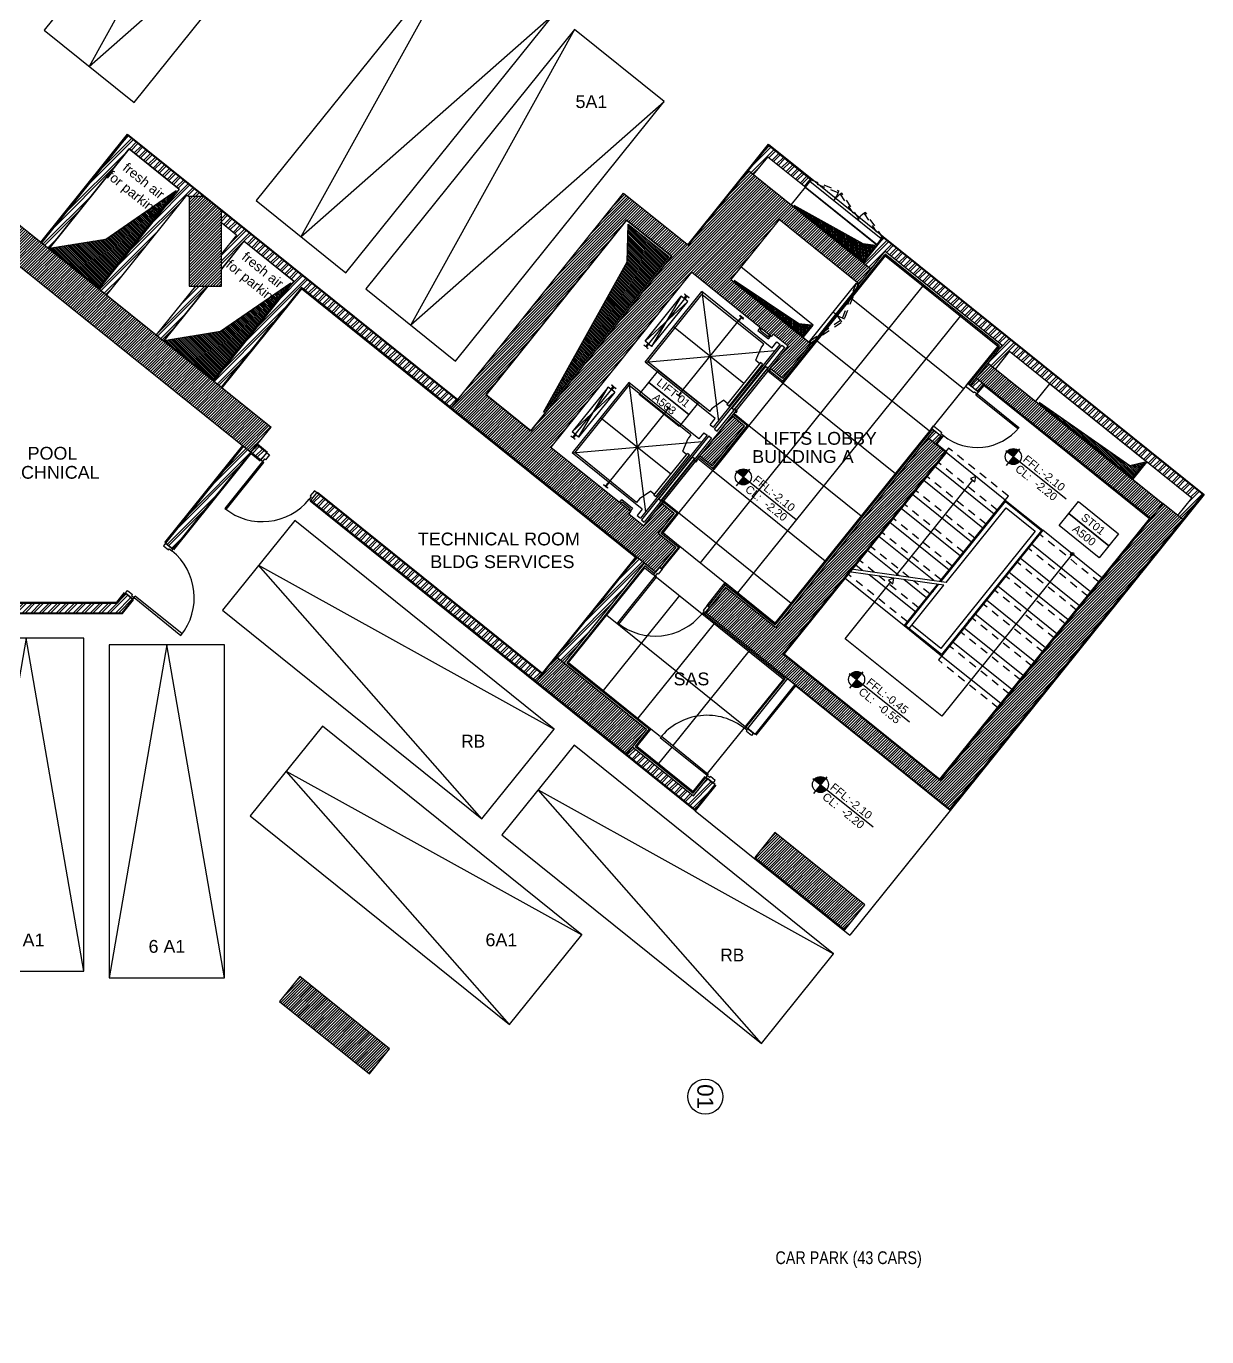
# Model space of a CAD drawing. Header units: inches. Extents: x -1.1 to 43.2, y -10.1 to 58.7.
# Drawn here: x 9.28 to 27.72, y 25.49 to 45.96 of the extents above; entities that cross this region are included whole.
import ezdxf
from ezdxf.enums import TextEntityAlignment as Align

# ---------------------------------------------------------------- set-up
doc = ezdxf.new("R2010")
doc.units = ezdxf.units.IN
doc.header["$MEASUREMENT"] = 0
doc.linetypes.add('HIDDEN2', pattern=[0.1875, 0.125, -0.0625])
doc.layers.get('0').update_dxf_attribs({"linetype": 'CONTINUOUS'})
for name, color, linetype in [('_final areas polylines', 30, 'CONTINUOUS'), ('A-ANNO-EVTRTAG', 7, 'CONTINUOUS'), ('A-ANNO-LEVL', 3, 'CONTINUOUS'), ('A-ANNO-STR-TAG', 7, 'CONTINUOUS'), ('A-asc', 15, 'CONTINUOUS'), ('A-Door', 1, 'CONTINUOUS'), ('A-FLOR-HRAL', 15, 'CONTINUOUS'), ('A-FLOR-STRS', 40, 'CONTINUOUS'), ('A-FLOR-STRS-ARO', 1, 'CONTINUOUS'), ('A-FURNITURE', 30, 'CONTINUOUS'), ('A-HATCH-CONC', 8, 'CONTINUOUS'), ('A-HATCH-WALL', 8, 'CONTINUOUS'), ('A-PARK-TXT', 3, 'CONTINUOUS'), ('A-PLASTER', 8, 'CONTINUOUS'), ('A-PORTE', 1, 'CONTINUOUS'), ('A-proj-marble', 137, 'CONTINUOUS'), ('A-PROJ1H', 9, 'HIDDEN2'), ('A-PROJECTION', 9, 'CONTINUOUS'), ('A-sect-marble', 1, 'CONTINUOUS'), ('a-shaft', 250, 'CONTINUOUS'), ('A-STOR-TXT', 3, 'CONTINUOUS'), ('a-text', 3, 'CONTINUOUS'), ('A-WALL', 4, 'CONTINUOUS'), ('S-BASEMENT 2$0$A-SHAFT 1ST', 8, 'CONTINUOUS'), ('S-BASEMENT 2$0$A-SHAFT-BASEMENT 2', 8, 'CONTINUOUS'), ('S-BASEMENT 2$0$A-STR BASEMENT 1', 2, 'CONTINUOUS'), ('S-BASEMENT 2$0$A-STR BASEMENT 2', 2, 'CONTINUOUS'), ('S-BASEMENT 2$0$A-STR-BASEMENT 3', 2, 'CONTINUOUS')]:
    doc.layers.add(name, color=color, linetype=linetype)
doc.styles.add('A100-STEXT', font='ARIAL.TTF', dxfattribs={"height": 0.25})
doc.styles.add('Arial', font='ARIAL.TTF', dxfattribs={"width": 0.8})
doc.styles.add('BLOCK', font='ARIAL.TTF', dxfattribs={"width": 0.8, "height": 0.25})
pattern_1 = [(45, (-338376.546732, -23743.371716), (-0.022097086912, 0.022097086912), [])]
pattern_2 = [(315, (9e-11, -5e-11), (0.014142136, 0.014142136), [])]

# ---------------------------------------------------------------- blocks, each defined once
blk = doc.blocks.new('Rail3kg')
for p, q in [((3, 0), (-3, 0)), ((-43.5, -58), (-11, -58)), ((-43.5, -60), (-43.5, -58)), ((-43.5, -60), (-11, -60)), ((-8, -5), (-8, -55)), ((-6, -5), (-6, -55)), ((-3, -2), (3, -2)), ((6, -5), (6, -55)), ((8, -5), (8, -55)), ((11, -58), (43.5, -58)), ((11, -60), (43.5, -60)), ((43.5, -60), (43.5, -58))]:
    blk.add_line(p, q)
for centre, radius, start, end in [((-3, -5), 5, 90, 180), ((3, -5), 5, 0, 90), ((-11, -55), 5, 270, 360), ((-11, -55), 3, 270, 0), ((-3, -5), 3, 90, 180), ((3, -5), 3, 0, 90), ((11, -55), 5, 180, 270), ((11, -55), 3, 180, 270)]:
    blk.add_arc(centre, radius, start, end)
blk = doc.blocks.new('T75-3')
for p, q in [((1, 5), (0, 4)), ((0, -4), (0, 4)), ((1, 5), (30, 5)), ((30, 4), (30, 5)), ((32, 3), (51, 3)), ((57, 35), (55, 7)), ((59, 37), (62, 37)), ((62, -38), (62, 37)), ((0, -4), (1, -5)), ((1, -5), (30, -5)), ((30, -5), (30, -4)), ((32, -3), (51, -3)), ((55, -7), (57, -35)), ((59, -38), (62, -38))]:
    blk.add_line(p, q)
for centre, radius, start, end in [((32, 4), 1.5, 180, 270), ((51, 7), 4, 270, 356.6822), ((59, 35), 2.5, 90, 176.6822), ((32, -4), 1.5, 90, 180), ((51, -7), 4, 3.3178, 90), ((59, -35), 2.5, 183.3178, 270)]:
    blk.add_arc(centre, radius, start, end)
blk = doc.blocks.new('ascenseurs')
at = {"layer": 'A-asc'}
for p, q in [((1.6, 0.03), (1.6, 0.03)), ((1.815, 0), (1.87, 0)), ((1.815, -1.68), (1.815, 0)), ((1.87, -1.68), (1.87, 0)), ((1.72, -0.134), (0.315, -0.134)), ((0.315, -1.546), (1.785, -0.134)), ((0.315, -0.134), (1.785, -1.546)), ((0.315, -1.546), (0.315, -0.134)), ((1.585, -0.165), (0.345, -0.165)), ((0.345, -1.515), (0.345, -0.165)), ((1.05, -1.565), (1.05, -0.115)), ((1.585, -0.235), (1.585, -0.165)), ((1.72, -0.01), (1.785, -0.01)), ((1.72, -0.134), (1.72, -0.01)), ((1.785, -1.67), (1.785, -0.01)), ((0.24, -0.39), (0.11, -0.39)), ((0.11, -1.29), (0.11, -0.39)), ((0.24, -0.39), (0.11, -1.29)), ((0.11, -0.39), (0.24, -1.29)), ((0.175, -0.39), (0.175, -1.29)), ((0.24, -1.29), (0.24, -0.39)), ((1.645, -0.44), (1.585, -0.235)), ((1.645, -0.44), (1.725, -0.44)), ((1.765, -0.42), (1.725, -0.42)), ((1.725, -0.42), (1.725, -1.26)), ((1.765, -0.42), (1.765, -1.26)), ((1.862, -0.42), (1.822, -0.42)), ((1.822, -0.42), (1.822, -1.26)), ((1.862, -0.42), (1.862, -1.26)), ((1.725, -0.84), (0.315, -0.84)), ((0.24, -1.29), (0.11, -1.29)), ((1.645, -1.24), (1.585, -1.445)), ((1.645, -1.24), (1.725, -1.24)), ((1.765, -1.26), (1.725, -1.26)), ((1.862, -1.26), (1.822, -1.26)), ((1.72, -1.546), (0.315, -1.546)), ((1.585, -1.515), (0.345, -1.515)), ((1.585, -1.515), (1.585, -1.445)), ((1.72, -1.67), (1.72, -1.546)), ((1.72, -1.67), (1.785, -1.67)), ((1.72, -1.83), (1.72, -1.954)), ((1.72, -1.83), (1.785, -1.83)), ((1.785, -1.83), (1.785, -3.49)), ((1.815, -1.68), (1.87, -1.68)), ((1.815, -1.82), (1.87, -1.82)), ((1.815, -1.82), (1.815, -3.5)), ((1.87, -1.82), (1.87, -3.5)), ((1.72, -1.954), (0.315, -1.954)), ((0.315, -1.954), (1.785, -3.366)), ((0.315, -3.366), (1.785, -1.954)), ((0.315, -1.954), (0.315, -3.366)), ((1.585, -1.985), (0.345, -1.985)), ((0.345, -1.985), (0.345, -3.335)), ((1.05, -1.935), (1.05, -3.385)), ((1.585, -1.985), (1.585, -2.055)), ((0.24, -2.21), (0.11, -2.21)), ((0.11, -2.21), (0.11, -3.11)), ((0.24, -3.11), (0.11, -2.21)), ((0.11, -3.11), (0.24, -2.21)), ((0.175, -3.11), (0.175, -2.21)), ((0.24, -2.21), (0.24, -3.11)), ((1.645, -2.26), (1.585, -2.055)), ((1.765, -2.24), (1.725, -2.24)), ((1.725, -3.08), (1.725, -2.24)), ((1.765, -3.08), (1.765, -2.24)), ((1.862, -2.24), (1.822, -2.24)), ((1.822, -3.08), (1.822, -2.24)), ((1.862, -3.08), (1.862, -2.24)), ((1.645, -2.26), (1.725, -2.26)), ((1.725, -2.66), (0.315, -2.66)), ((1.645, -3.06), (1.585, -3.265)), ((1.645, -3.06), (1.725, -3.06)), ((0.24, -3.11), (0.11, -3.11)), ((1.585, -3.265), (1.585, -3.335)), ((1.765, -3.08), (1.725, -3.08)), ((1.862, -3.08), (1.822, -3.08)), ((1.72, -3.366), (0.315, -3.366)), ((1.585, -3.335), (0.345, -3.335)), ((1.72, -3.366), (1.72, -3.49)), ((1.72, -3.49), (1.785, -3.49)), ((1.815, -3.5), (1.87, -3.5))]:
    blk.add_line(p, q, dxfattribs=at)
for points in [[(1.378, 0), (1.378, -0.055), (1.592, -0.055), (1.592, 0)], [(1.402, 0), (1.402, -0.03), (1.567, -0.03), (1.567, 0)], [(1.378, -3.5), (1.378, -3.445), (1.592, -3.445), (1.592, -3.5)], [(1.402, -3.5), (1.402, -3.47), (1.567, -3.47), (1.567, -3.5)]]:
    blk.add_lwpolyline(points, dxfattribs=at)
for points in [[(1.862, -0.434, 0.414214), (1.868, -0.44), (1.907, -0.44, 0.414214), (1.913, -0.434), (1.913, -0.405), (1.91, -0.405), (1.91, -0.434, -0.414214), (1.907, -0.437), (1.868, -0.437, -0.414214), (1.865, -0.434), (1.865, -0.405), (1.862, -0.405)], [(1.865, -1.246), (1.865, -1.275), (1.862, -1.275), (1.862, -1.246, -0.414214), (1.868, -1.24), (1.907, -1.24, -0.414214), (1.913, -1.246), (1.913, -1.275), (1.91, -1.275), (1.91, -1.246, 0.414214), (1.907, -1.243), (1.868, -1.243, 0.414214)], [(1.865, -2.254), (1.865, -2.225), (1.862, -2.225), (1.862, -2.254, 0.414214), (1.868, -2.26), (1.907, -2.26, 0.414214), (1.913, -2.254), (1.913, -2.225), (1.91, -2.225), (1.91, -2.254, -0.414214), (1.907, -2.257), (1.868, -2.257, -0.414214)], [(1.862, -3.066, -0.414214), (1.868, -3.06), (1.907, -3.06, -0.414214), (1.913, -3.066), (1.913, -3.095), (1.91, -3.095), (1.91, -3.066, 0.414214), (1.907, -3.063), (1.868, -3.063, 0.414214), (1.865, -3.066), (1.865, -3.095), (1.862, -3.095)]]:
    blk.add_lwpolyline(points, format="xyb", close=True, dxfattribs=at)
at = {"layer": 'A-asc', "yscale": 0.0009999999999994458, "zscale": 0.001}
for name, p, xscale, rotation in [('T75-3', (1.05, -0.115), 0.0009999999999994458, 90), ('Rail3kg', (0.175, -0.39), -0.0009999999999976694, 180), ('T75-3', (1.05, -1.565), -0.0009999999999994458, 90), ('T75-3', (1.05, -1.935), 0.0009999999999994458, 90), ('Rail3kg', (0.175, -2.21), -0.0009999999999976694, 180), ('T75-3', (1.05, -3.385), -0.0009999999999994458, 90)]:
    blk.add_blockref(name, p, dxfattribs=dict(at, xscale=xscale, rotation=rotation))
at = {"layer": 'A-asc', "xscale": 0.0009999999999976694, "yscale": 0.0009999999999994458, "zscale": 0.001}
for p in [(0.175, -1.29), (0.175, -3.11)]:
    blk.add_blockref('Rail3kg', p, dxfattribs=at)
blk = doc.blocks.new('EVTRTAG')
at = {"color": 7}
for points in [[(-0.008, 0.00482), (0.008, 0.00482), (0.008, 0), (-0.008, 0)], [(-0.008, 0), (0.008, 0), (0.008, -0.00482), (-0.008, -0.00482)]]:
    blk.add_lwpolyline(points, close=True, dxfattribs=at)
at = {"color": 7, "style": 'BLOCK'}
blk.add_attdef('EVTR', text='', height=0.0025, dxfattribs=at).set_placement((0, 0.00225), align=Align.MIDDLE)
blk.add_attdef('DWG', text='', height=0.0025, rotation=360, dxfattribs=at).set_placement((0, -0.00225), align=Align.MIDDLE)
blk = doc.blocks.new('ST_TAG')
at = {"color": 7}
for points in [[(-0.008, 0.00482), (0.008, 0.00482), (0.008, 0), (-0.008, 0)], [(-0.008, 0), (0.008, 0), (0.008, -0.00482), (-0.008, -0.00482)]]:
    blk.add_lwpolyline(points, close=True, dxfattribs=at)
at = {"color": 7, "style": 'BLOCK'}
blk.add_attdef('ST', text='', height=0.0025, dxfattribs=at).set_placement((0, 0.00225), align=Align.MIDDLE)
blk.add_attdef('DWG', text='', height=0.0025, rotation=360, dxfattribs=at).set_placement((0, -0.00225), align=Align.MIDDLE)
blk = doc.blocks.new('P100E18D')
at = {"layer": 'A-PORTE'}
for p, q in [((1.015, 0.06), (0.075, 0.06)), ((0.075, 0.03), (0.075, 0.06)), ((0.075, 0.03), (1.015, 0.03))]:
    blk.add_line(p, q, dxfattribs=at)
for points in [[(-0.075, 0.95), (0.025, 0.95), (0.025, 0.97), (0.075, 0.97), (0.075, 1), (-0.075, 1)], [(-0.075, 0.05), (0.025, 0.05), (0.025, 0.03), (0.075, 0.03), (0.075, 0), (-0.075, 0)]]:
    blk.add_lwpolyline(points, close=True, dxfattribs=at)
blk.add_arc((0.075, 0.03), 0.94, 0, 90, dxfattribs=at)
blk = doc.blocks.new('LVTAG_P')
for p, q in [((-0.00301, 0), (0.02113, 0)), ((0, 0.00314), (0, -0.00353))]:
    blk.add_line(p, q)
at = {"const_width": 0.0025}
for points in [[(0, 0.00125, 0.414214), (-0.00125, 0, 1)], [(0, -0.00125, 0.414214), (0.00125, 0, 1)]]:
    blk.add_lwpolyline(points, format="xyb", dxfattribs=at)
blk.add_circle((0, 0), 0.0025)
at = {"style": 'BLOCK'}
for s, p in [('FFL:', (0.00297, 0.00076)), ('CL:', (0.00294, -0.00312))]:
    blk.add_text(s, height=0.0025, dxfattribs=at).set_placement(p)
for p in [(0.01054, 0.00076), (0.01054, -0.00313)]:
    blk.add_attdef('+00.00', p, '', height=0.0025, dxfattribs=at)
blk = doc.blocks.new('S-BASEMENT 2$0$A$C26171E09')
at = {"layer": 'S-BASEMENT 2$0$A-STR BASEMENT 1'}
blk.add_lwpolyline([(14.954, 29.989), (13.552, 31.117), (13.238, 30.727), (14.641, 29.599)], close=True, dxfattribs=at)
blk = doc.blocks.new('S-BASEMENT 2')
at = {"layer": 'S-BASEMENT 2$0$A-SHAFT 1ST'}
blk.add_lwpolyline([(21.445, 43.446), (21.226, 43.173), (22.356, 42.264), (22.575, 42.537)], close=True, dxfattribs=at)
at = {"layer": 'S-BASEMENT 2$0$A-SHAFT-BASEMENT 2'}
for points in [[(9.636, 42.484), (10.889, 44.043), (11.669, 43.416), (10.415, 41.857), (9.636, 42.484)], [(12.682, 42.601), (13.461, 41.975), (12.208, 40.416), (11.428, 41.043), (12.118, 41.9), (12.328, 41.9), (12.328, 42.162), (12.682, 42.601)]]:
    blk.add_lwpolyline(points, dxfattribs=at)
for points in [[(18.656, 42.93), (16.463, 40.202), (17.164, 39.638), (19.358, 42.365)], [(20.443, 42.199), (20.286, 42.004), (21.416, 41.095), (21.573, 41.29)], [(20.443, 42.199), (20.286, 42.004), (21.416, 41.095), (21.573, 41.29)], [(17.476, 39.387), (18.723, 38.385), (18.691, 38.346), (18.925, 38.158), (21.181, 40.963), (20.947, 41.151), (20.916, 41.112), (19.669, 42.115)], [(25.264, 40.375), (25.044, 40.102), (26.564, 38.88), (26.783, 39.153)]]:
    blk.add_lwpolyline(points, close=True, dxfattribs=at)
at = {"layer": 'S-BASEMENT 2$0$A-STR BASEMENT 2'}
for points in [[(21.094, 40.456), (20.899, 40.612), (21.181, 40.963), (20.947, 41.151), (20.916, 41.112), (19.669, 42.115), (17.476, 39.387), (18.723, 38.385), (18.691, 38.346), (18.925, 38.158), (19.207, 38.508), (19.402, 38.352), (19.151, 38.04), (19.424, 37.821), (19.111, 37.431), (15.916, 40), (18.61, 43.351), (19.624, 42.537), (20.564, 43.706), (22.473, 42.17), (22.285, 41.936), (21.038, 42.939), (20.286, 42.004), (21.533, 41.001), (21.094, 40.456)], [(20.499, 39.715), (20.304, 39.872), (19.803, 39.249), (19.997, 39.092), (20.499, 39.715)]]:
    blk.add_lwpolyline(points, dxfattribs=at)
for points in [[(12.052, 43.3), (11.828, 43.3), (11.828, 41.9), (12.328, 41.9), (12.328, 43.078)], [(18.656, 42.93), (19.358, 42.365), (17.164, 39.638), (16.463, 40.202)], [(18.656, 42.93), (19.358, 42.365), (17.164, 39.638), (16.463, 40.202)], [(24.304, 40.697), (27.032, 38.504), (26.844, 38.27), (24.116, 40.464)], [(23.637, 39.309), (23.364, 39.529), (20.983, 36.567), (20.203, 37.194), (19.89, 36.804), (23.708, 33.734), (27.343, 38.253), (27.032, 38.504), (23.553, 34.179), (21.099, 36.153)]]:
    blk.add_lwpolyline(points, close=True, dxfattribs=at)
at = {"layer": 'S-BASEMENT 2$0$A-STR-BASEMENT 3'}
for p, q in [((9.321, 42.737), (13.104, 39.695)), ((9.008, 42.348), (12.79, 39.306)), ((12.79, 39.306), (13.104, 39.695))]:
    blk.add_line(p, q, dxfattribs=at)
for points in [[(17.565, 36.108), (18.968, 34.979), (18.654, 34.59), (17.252, 35.718)], [(20.661, 32.976), (22.064, 31.848), (22.377, 32.238), (20.974, 33.366)]]:
    blk.add_lwpolyline(points, close=True, dxfattribs=at)
for radius, end in [(4.574, 232.2807), (4.074, 232.4141)]:
    blk.add_arc((11.806, 45.966), radius, 89.5005, end, dxfattribs=at)
at = {"layer": 'S-BASEMENT 2$0$A-SHAFT-BASEMENT 2'}
blk.add_blockref('S-BASEMENT 2$0$A$C26171E09', (0, 0), dxfattribs=at)
blk = doc.blocks.new('P100E15D')
for p, q in [((-0.06, 1.09), (-0.06, 0.15)), ((-0.03, 0.15), (-0.03, 1.09)), ((-0.97, 0.15), (-1, 0.15)), ((-1, 0.15), (-1, 0)), ((-1, 0), (-0.95, 0)), ((-0.97, 0.1), (-0.97, 0.15)), ((-0.95, 0.1), (-0.97, 0.1)), ((-0.95, 0), (-0.95, 0.1)), ((-0.06, 0.15), (-0.02, 0.15)), ((-0.05, 0), (-0.05, 0.1)), ((-0.05, 0.1), (-0.03, 0.1)), ((0, 0), (-0.05, 0)), ((-0.03, 0.15), (0, 0.15)), ((-0.03, 0.1), (-0.03, 0.15)), ((0, 0.15), (0, 0))]:
    blk.add_line(p, q)
blk.add_arc((-0.03, 0.15), 0.94, 90, 180)
blk = doc.blocks.new('P90E21.5D')
at = {"layer": 'A-PORTE'}
for p, q in [((0, 0), (-0.031, -0.039)), ((0.168, -0.135), (0, 0)), ((-0.031, -0.039), (0.097, -0.142)), ((0.097, -0.142), (0.11, -0.127)), ((0.11, -0.127), (0.149, -0.158)), ((0.13, -0.181), (0.155, -0.15)), ((0.785, -0.708), (0.13, -0.181)), ((0.149, -0.158), (0.168, -0.135)), ((0.149, -0.158), (0.803, -0.685)), ((-0.564, -0.701), (-0.533, -0.662)), ((-0.396, -0.836), (-0.564, -0.701)), ((-0.533, -0.662), (-0.404, -0.766)), ((-0.404, -0.766), (-0.417, -0.781)), ((-0.417, -0.781), (-0.378, -0.813)), ((-0.378, -0.813), (-0.396, -0.836))]:
    blk.add_line(p, q, dxfattribs=at)
blk.add_arc((0.149, -0.158), 0.84, 231.1937, 321.1937, dxfattribs=at)
blk = doc.blocks.new('P100E21.5D')
at = {"layer": 'A-PORTE'}
for p, q in [((0.03, 0.2), (0.03, 1.14)), ((0.06, 1.14), (0.06, 0.2)), ((0.03, 0.2), (0, 0.2)), ((0, 0.2), (0, 0.05)), ((0, 0.05), (0.05, 0.05)), ((0.06, 0.2), (0.02, 0.2)), ((0.03, 0.15), (0.03, 0.2)), ((0.05, 0.15), (0.03, 0.15)), ((0.05, 0.05), (0.05, 0.15)), ((0.95, 0.05), (0.95, 0.15)), ((0.95, 0.15), (0.97, 0.15)), ((1, 0.05), (0.95, 0.05)), ((0.97, 0.2), (1, 0.2)), ((0.97, 0.15), (0.97, 0.2)), ((1, 0.2), (1, 0.05))]:
    blk.add_line(p, q, dxfattribs=at)
blk.add_arc((0.03, 0.2), 0.94, 0, 90, dxfattribs=at)

msp = doc.modelspace()

# ---------------------------------------------------------------- hatches: boundary and pattern name
at = {"layer": 'A-HATCH-CONC'}
h = msp.add_hatch(dxfattribs=at)
h.set_pattern_fill('ANSI31', color=256, scale=0.25, style=0)
h.paths.add_polyline_path([(11.8419, 50.0404), (11.84626, 50.54038, 0.71844189), (9.00778, 42.34771), (12.79046, 39.30567), (13.10381, 39.69531), (9.31733, 42.7404, -0.71887045)])
h = msp.add_hatch(dxfattribs=at)
h.set_pattern_fill('ANSI31', color=256, scale=0.25, style=0)
h.paths.add_polyline_path([(21.03795, 42.93907), (22.28478, 41.93636), (22.47278, 42.17014), (20.56357, 43.70553), (19.62354, 42.53663), (18.61049, 43.35132), (15.91573, 40.00047), (19.11073, 37.43104), (19.42407, 37.82068), (19.15133, 38.04002), (19.40201, 38.35172), (19.20719, 38.5084), (18.92518, 38.15773), (18.6914, 38.34573), (18.72273, 38.3847), (17.4759, 39.3874), (19.6693, 42.11482), (20.91609, 41.11206), (20.94742, 41.15103), (21.18119, 40.96301), (20.89918, 40.61233), (21.09399, 40.45565), (21.53275, 41.00124), (20.28592, 42.00394), (20.44259, 42.19876)])
h.paths.add_polyline_path([(19.35759, 42.36549), (17.16419, 39.63807), (16.46285, 40.2021), (18.65626, 42.92954)], flags=16)
h = msp.add_hatch(dxfattribs=at)
h.set_pattern_fill('ANSI31', color=256, scale=0.25, style=0)
h.paths.add_polyline_path([(12.32837, 43.02971), (12.32837, 43.07791), (12.05221, 43.3), (11.82837, 43.3), (11.82837, 41.9), (12.32837, 41.9)])
h = msp.add_hatch(dxfattribs=at)
h.set_pattern_fill('ANSI31', color=256, scale=0.25, style=0)
h.paths.add_polyline_path([(23.63678, 39.30918), (23.36403, 39.52852), (20.98261, 36.5673), (20.20334, 37.19399), (19.89, 36.80435), (23.70842, 33.73357), (27.34322, 38.25333), (24.30407, 40.69742), (24.11606, 40.46364), (26.8435, 38.27023), (23.55338, 34.17907), (21.09868, 36.15314)])
h = msp.add_hatch(dxfattribs=at)
h.set_pattern_fill('ANSI31', color=256, scale=0.25, style=0)
h.paths.add_polyline_path([(20.49863, 39.71535), (20.30384, 39.87202), (19.80254, 39.2487), (19.99736, 39.09203)], flags=17)
h = msp.add_hatch(dxfattribs=at)
h.set_pattern_fill('ANSI31', color=256, scale=0.25, style=0)
h.set_pattern_definition(pattern_1)
edge = h.paths.add_edge_path()
edge.add_line((40.60837, 36.956), (41.00183, 37.44526))
edge.add_line((41.00183, 37.44526), (41.00837, 37.44526))
edge.add_line((41.00837, 37.44526), (41.00837, 3))
edge.add_arc((38.90837, 3), 2.1, 272.865836, 360, ccw=False)
edge.add_line((39.01336, 0.90263), (38.86932, 0.9))
edge.add_line((38.86932, 0.9), (0.47837, 0.9))
edge.add_line((0.47837, 0.9), (0.47837, 1.2))
edge.add_line((0.47837, 1.2), (38.90837, 1.2))
edge.add_arc((38.90837, 3), 1.8, 270, 360)
edge.add_line((40.70837, 3), (40.70837, 3.5))
edge.add_line((40.70837, 3.5), (39.71837, 3.5))
edge.add_line((39.71837, 3.5), (39.71837, 4.05))
edge.add_line((39.71837, 4.05), (40.45837, 4.05))
edge.add_line((40.45837, 4.05), (40.45837, 18.3))
edge.add_line((40.45837, 18.3), (40.70837, 18.3))
edge.add_line((40.70837, 18.3), (40.70837, 22.15))
edge.add_line((40.70837, 22.15), (40.70837, 22.94))
edge.add_line((40.70837, 22.94), (40.60837, 22.94))
edge.add_line((40.60837, 22.94), (40.60837, 36.956))
h = msp.add_hatch(dxfattribs=at)
h.set_pattern_fill('ANSI31', color=256, scale=0.25, style=0)
h.set_pattern_definition(pattern_1)
h.paths.add_polyline_path([(17.56513, 36.10751), (17.25178, 35.71788), (18.65447, 34.58984), (18.96781, 34.97947)])
h = msp.add_hatch(dxfattribs=at)
h.set_pattern_fill('ANSI31', color=256, scale=0.25, style=0)
h.set_pattern_definition(pattern_1)
h.paths.add_polyline_path([(20.97443, 33.36575), (20.66108, 32.97611), (22.06377, 31.84807), (22.37711, 32.2377)])
h = msp.add_hatch(dxfattribs=at)
h.set_pattern_fill('ANSI31', color=256, scale=0.25, style=0)
h.set_pattern_definition(pattern_1)
h.paths.add_polyline_path([(13.49164, 31.04226), (13.23821, 30.72712), (14.64089, 29.59908), (14.89433, 29.91422)])
h.paths.add_polyline_path([(13.55155, 31.11676), (13.49164, 31.04226), (14.89433, 29.91422), (14.95424, 29.98872)])
at = {"layer": 'A-HATCH-WALL'}
h = msp.add_hatch(dxfattribs=at)
h.set_pattern_fill('ANSI32', color=256, scale=0.25, style=0)
h.paths.add_polyline_path([(11.7856, 43.32192), (11.82837, 43.28753), (11.82837, 43.3), (11.99227, 43.3), (12.05221, 43.3), (10.86655, 44.25351), (9.51917, 42.57808), (9.63606, 42.48408), (10.88944, 44.04261), (11.66871, 43.41592), (10.41533, 41.85739), (10.53222, 41.76338)])
h = msp.add_hatch(dxfattribs=at)
h.set_pattern_fill('ANSI32', color=256, scale=0.25, style=0)
h.paths.add_polyline_path([(20.87692, 44.09517), (20.56357, 43.70553), (20.6415, 43.64286), (20.86084, 43.91561), (21.43361, 43.45499), (21.52761, 43.57188)])
h = msp.add_hatch(dxfattribs=at)
h.set_pattern_fill('ANSI32', color=256, scale=0.25, style=0)
h.paths.add_polyline_path([(12.32837, 43.07791), (12.32837, 42.88543), (12.56487, 42.69523), (12.32837, 42.40115), (12.32837, 42.1618), (12.68176, 42.60123), (13.46103, 41.97454), (12.20765, 40.416), (12.32454, 40.322), (13.57792, 41.88054), (15.91573, 40.00047), (16.00973, 40.11736)])
h = msp.add_hatch(dxfattribs=at)
h.set_pattern_fill('ANSI32', color=256, scale=0.25, style=0)
h.paths.add_polyline_path([(22.69213, 42.44289), (24.52341, 40.97017), (24.30407, 40.69742), (24.42096, 40.60342), (24.6403, 40.87616), (27.48463, 38.58875), (27.26529, 38.316), (27.34322, 38.25333), (27.65656, 38.64297), (22.66924, 42.65378), (22.35589, 42.26415), (22.47278, 42.17014)])
h = msp.add_hatch(dxfattribs=at)
h.set_pattern_fill('ANSI32', color=256, scale=0.25, style=0)
h.paths.add_polyline_path([(12.11783, 41.9), (11.92534, 41.9), (11.31149, 41.13669), (11.42838, 41.04269)])
h = msp.add_hatch(dxfattribs=at)
h.set_pattern_fill('ANSI32', color=256, scale=0.25, style=0)
h.paths.add_polyline_path([(24.23295, 40.36964), (24.11606, 40.46364), (24.02206, 40.34675), (24.13895, 40.25275)])
h = msp.add_hatch(dxfattribs=at)
h.set_pattern_fill('ANSI32', color=256, scale=0.25, style=0)
h.paths.add_polyline_path([(19.89, 36.80435), (23.70842, 33.73357), (27.34322, 38.25333), (27.03151, 38.50401), (23.55338, 34.17907), (21.09868, 36.15314), (23.63678, 39.30918), (23.36403, 39.52852), (20.98261, 36.5673), (20.20334, 37.19399)])
h = msp.add_hatch(dxfattribs=at)
h.set_pattern_fill('ANSI32', color=256, scale=0.25, style=0)
h.paths.add_polyline_path([(23.57493, 39.55141), (23.45804, 39.64541), (23.36403, 39.52852), (23.48092, 39.43452)])
h = msp.add_hatch(dxfattribs=at)
h.set_pattern_fill('ANSI32', color=256, scale=0.25, style=0)
h.paths.add_polyline_path([(12.79046, 39.30567), (12.67357, 39.39968), (11.45557, 37.88512), (11.57246, 37.79112)])
h = msp.add_hatch(dxfattribs=at)
h.set_pattern_fill('ANSI32', color=256, scale=0.25, style=0)
h.paths.add_polyline_path([(13.04032, 39.29723), (12.88447, 39.42256), (12.79046, 39.30567), (12.94632, 39.18034)])
h = msp.add_hatch(dxfattribs=at)
h.set_pattern_fill('ANSI32', color=256, scale=0.25, style=0)
h.paths.add_polyline_path([(13.81959, 38.67054), (13.72559, 38.55365), (17.25178, 35.71788), (17.34578, 35.83477)])
h = msp.add_hatch(dxfattribs=at)
h.set_pattern_fill('ANSI32', color=256, scale=0.25, style=0)
h.paths.add_polyline_path([(18.93539, 37.57205), (18.8185, 37.66605), (17.56513, 36.10751), (17.68202, 36.01351)])
h = msp.add_hatch(dxfattribs=at)
h.set_pattern_fill('ANSI32', color=256, scale=0.25, style=0)
h.paths.add_polyline_path([(10.94577, 37.01185), (10.82888, 37.10585), (10.70354, 36.95), (7.72837, 36.95), (7.72837, 36.8), (10.7754, 36.8)])
h = msp.add_hatch(dxfattribs=at)
h.set_pattern_fill('ANSI32', color=256, scale=0.25, style=0)
h.paths.add_polyline_path([(20.03931, 34.11777), (19.92241, 34.21178), (19.70307, 33.93903), (18.74847, 34.70673), (18.65446, 34.58984), (19.72596, 33.72814)])
h = msp.add_hatch(dxfattribs=at)
h.set_pattern_fill('ANSI32', color=256, scale=0.25, style=0)
h.paths.add_polyline_path([(14.95424, 29.98872), (13.55155, 31.11676), (13.23821, 30.72712), (14.64089, 29.59908)])
at = {"layer": 'a-shaft'}
h = msp.add_hatch(dxfattribs=at)
h.set_pattern_fill('_USER', color=256, scale=0.02, angle=315, style=0, pattern_type=0)
h.set_pattern_definition([(315, (-1.79232, 1.441386), (0.014142136, 0.014142136), [])])
h.paths.add_polyline_path([(11.62233, 43.39016), (10.40754, 41.87961), (9.64386, 42.49377), (10.52293, 42.63511)])
h = msp.add_hatch(dxfattribs=at)
h.set_pattern_fill('_USER,_O', color=256, scale=0.02, angle=135, pattern_type=0)
h.set_pattern_definition([(96.193709368, (-278542.13997, 193593.535597), (-0.0198832563094, -0.0021578041), [])])
h.paths.add_polyline_path([(22.35183, 42.55908), (21.27569, 43.15751), (22.35665, 42.28902), (22.54712, 42.53384)])
h = msp.add_hatch(dxfattribs=at)
h.set_pattern_fill('_USER', color=256, scale=0.02, angle=315, style=0, pattern_type=0)
h.set_pattern_definition(pattern_2)
h.paths.add_polyline_path([(19.31541, 42.36092), (18.68445, 42.86837), (18.66676, 42.27684), (17.36206, 39.93198)])
h = msp.add_hatch(dxfattribs=at)
h.set_pattern_fill('_USER,_O', color=256, scale=0.02, angle=135, pattern_type=0)
h.set_pattern_definition([(96.193709368, (-278543.142457, 193592.289034), (-0.0198832563094, -0.0021578041), [])])
h.paths.add_polyline_path([(21.41272, 41.12325), (21.54463, 41.28728), (21.34935, 41.31251), (20.33602, 41.98914)])
h = msp.add_hatch(dxfattribs=at)
h.set_pattern_fill('_USER', color=256, scale=0.02, angle=315, style=0, pattern_type=0)
h.set_pattern_definition(pattern_2)
h.paths.add_polyline_path([(13.41465, 41.94878), (12.19986, 40.43823), (11.43618, 41.05238), (12.31525, 41.19372)])
h = msp.add_hatch(dxfattribs=at)
h.set_pattern_fill('_USER', color=256, scale=0.02, angle=315, style=0, pattern_type=0)
h.set_pattern_definition(pattern_2)
h.paths.add_polyline_path([(25.09868, 40.08406), (26.5609, 38.90814), (26.7547, 39.14914), (26.51632, 39.09423)])

# ---------------------------------------------------------------- linework, layer by layer
at = {"layer": '_final areas polylines'}
msp.add_circle((19.88715, 29.24242), 0.275, dxfattribs=at)
at = {"layer": 'A-Door', "linetype": 'HIDDEN2'}
for points in [[(21.96408, 43.35703), (21.51736, 43.53521), (21.52849, 43.56306), (21.97433, 43.38524)], [(21.99301, 43.33377), (22.26286, 42.93567), (22.28769, 42.95252), (22.01837, 43.34983)], [(22.36576, 43.034), (22.63562, 42.63591), (22.66044, 42.65275), (22.39112, 43.05006)], [(22.0306, 41.40124), (22.24812, 41.9466), (22.27598, 41.93547), (22.05875, 41.39084)], [(22.00089, 41.3643), (21.51491, 41.03483), (21.53176, 41.01001), (22.01709, 41.33904)]]:
    msp.add_lwpolyline(points, dxfattribs=at)
at = {"layer": 'A-Door'}
for centre, start, end in [((21.51736, 43.53521), 327.161193, 341.831686), ((22.26286, 42.93567), 120.555824, 135.226317), ((22.63562, 42.63591), 120.555824, 135.226317)]:
    msp.add_arc(centre, 0.48094, start, end, dxfattribs=at)
at = {"layer": 'A-FLOR-HRAL'}
for p, q in [((23.64798, 37.27286), (24.58477, 38.43773)), ((23.64798, 37.27286), (24.58477, 38.43773)), ((24.58477, 38.43773), (25.03674, 38.07425)), ((25.03674, 38.07425), (23.56402, 36.24296)), ((23.64798, 37.27286), (22.16666, 37.48138)), ((23.6119, 37.22799), (22.13057, 37.43651)), ((23.06818, 36.5519), (23.6119, 37.22799)), ((23.56402, 36.24296), (23.11205, 36.60644))]:
    msp.add_line(p, q, dxfattribs=at)
for points in [[(23.55, 37.28666), (24.5718, 38.55723), (25.15625, 38.08722), (23.57699, 36.12346), (22.99254, 36.59348), (23.51391, 37.24178)], [(23.56729, 37.28422), (24.57409, 38.53614), (25.13516, 38.08493), (23.5747, 36.14455), (23.01363, 36.59576), (23.5312, 37.23935)]]:
    msp.add_lwpolyline(points, dxfattribs=at)
for points in [[(24.84683, 38.3168), (24.85623, 38.32849), (24.87182, 38.31596), (24.86242, 38.30427)], [(23.96306, 37.77636), (23.95137, 37.78576), (23.96391, 37.80134), (23.9756, 37.79194)], [(24.53583, 37.31574), (24.52414, 37.32514), (24.53667, 37.34073), (24.54836, 37.33133)], [(23.43664, 37.12177), (23.42496, 37.13117), (23.43749, 37.14676), (23.44918, 37.13736)], [(24.00941, 36.66115), (23.99772, 36.67055), (24.01025, 36.68614), (24.02194, 36.67674)], [(23.27697, 36.36473), (23.28637, 36.37642), (23.30196, 36.36389), (23.29256, 36.3522)]]:
    msp.add_lwpolyline(points, close=True, dxfattribs=at)
at = {"layer": 'A-FLOR-STRS'}
for p, q in [((24.5718, 38.55723), (23.64836, 39.29986)), ((24.39632, 38.33904), (23.47289, 39.08167)), ((24.22085, 38.12084), (23.29742, 38.86347)), ((24.04538, 37.90265), (23.12194, 38.64527)), ((23.8699, 37.68445), (22.94647, 38.42708)), ((23.69443, 37.46626), (22.771, 38.20888)), ((26.07968, 37.34459), (25.15625, 38.08722)), ((23.4542, 37.30014), (22.59552, 37.99069)), ((25.90421, 37.12639), (24.98078, 37.86902)), ((22.91261, 37.37638), (22.42005, 37.77249)), ((22.18726, 37.47848), (22.18504, 37.48027)), ((25.72874, 36.9082), (24.8053, 37.65083)), ((22.99254, 36.59348), (22.06911, 37.3361)), ((23.16801, 36.81167), (22.44631, 37.39207)), ((23.34349, 37.02987), (22.9879, 37.31583)), ((25.55326, 36.69), (24.62983, 37.43263)), ((25.37779, 36.47181), (24.45436, 37.21444)), ((25.20232, 36.25361), (24.27888, 36.99624)), ((25.02684, 36.03542), (24.10341, 36.77804)), ((24.85137, 35.81722), (23.92794, 36.55985)), ((24.6759, 35.59903), (23.75246, 36.34165)), ((24.50043, 35.38083), (23.57699, 36.12346)), ((19.72825, 33.70705), (22.14398, 31.76431)), ((23.71071, 33.71248), (22.14398, 31.76431))]:
    msp.add_line(p, q, dxfattribs=at)
at = {"layer": 'A-FLOR-STRS-ARO'}
for points in [[(24.11008, 38.92855), (24.02934, 38.89724), (24.09682, 38.84297)], [(22.8309, 37.33793), (22.75016, 37.30662), (22.81764, 37.25235)]]:
    msp.add_lwpolyline(points, close=True, dxfattribs=at)
for points in [[(22.86699, 37.3828), (24.06308, 38.8701)], [(25.61797, 37.7159), (23.57966, 35.18133), (22.07177, 36.39397), (22.7839, 37.27948)]]:
    msp.add_lwpolyline(points, dxfattribs=at)
msp.add_circle((25.61797, 37.7159), 0.025, dxfattribs=at)
at = {"layer": 'A-FURNITURE'}
for points in [[(14.22421, 48.81962), (12.82152, 49.94766), (9.56274, 45.89546), (10.96542, 44.76742)], [(17.53222, 46.15931), (16.12953, 47.28735), (12.87075, 43.23515), (14.27343, 42.10711)], [(19.24661, 44.7806), (17.84393, 45.90864), (14.58514, 41.85644), (15.98783, 40.7284)], [(13.47491, 38.24194), (12.34687, 36.83925), (16.39907, 33.58047), (17.52711, 34.98315)], [(10.17837, 36.4), (8.37837, 36.4), (8.37837, 31.2), (10.17837, 31.2)], [(12.37837, 36.3), (10.57837, 36.3), (10.57837, 31.1), (12.37837, 31.1)], [(13.90641, 35.02863), (12.77837, 33.62594), (16.83057, 30.36716), (17.95861, 31.76984)], [(17.83882, 34.73248), (16.71078, 33.32979), (20.76298, 30.07101), (21.89102, 31.47369)]]:
    msp.add_lwpolyline(points, close=True, dxfattribs=at)
for points in [[(12.82152, 49.94766), (10.26408, 45.33144), (14.22421, 48.81962)], [(16.12953, 47.28735), (13.57209, 42.67113), (17.53222, 46.15931)], [(17.84393, 45.90864), (15.28648, 41.29242), (19.24661, 44.7806)], [(16.39907, 33.58047), (12.91089, 37.5406), (17.52711, 34.98315)], [(10.17837, 31.2), (9.27837, 36.4), (8.37837, 31.2)], [(12.37837, 31.1), (11.47837, 36.3), (10.57837, 31.1)], [(16.83057, 30.36716), (13.34239, 34.32729), (17.95861, 31.76984)], [(20.76298, 30.07101), (17.2748, 34.03114), (21.89102, 31.47369)]]:
    msp.add_lwpolyline(points, dxfattribs=at)
at = {"layer": 'A-PLASTER'}
for p, q in [((13.58021, 41.85945), (12.33623, 40.3126)), ((18.79741, 37.66376), (13.58021, 41.85945)), ((12.89387, 39.43425), (13.04972, 39.30891)), ((13.82899, 38.68223), (17.3435, 35.85586)), ((19.72825, 33.70705), (13.71619, 38.54196)), ((17.3435, 35.85586), (18.79741, 37.66376)), ((20.05099, 34.10837), (19.72825, 33.70705))]:
    msp.add_line(p, q, dxfattribs=at)
for points in [[(9.50748, 42.58748), (10.86426, 44.2746), (16.01913, 40.12905)], [(19.61185, 42.54603), (20.87463, 44.11626), (21.5487, 43.57417), (21.44529, 43.44559), (21.43361, 43.45499)], [(22.57523, 42.53689), (22.56355, 42.54629), (22.66695, 42.67487), (27.67765, 38.64526), (23.71071, 33.71248), (21.29497, 35.65522), (20.67768, 34.88764)], [(23.58662, 39.54201), (23.50201, 39.4368), (23.65787, 39.31147), (21.11977, 36.15543), (23.55109, 34.20016), (26.82241, 38.26794), (24.23524, 40.34855), (24.15064, 40.24335)], [(11.44388, 37.89452), (12.66189, 39.40908)], [(11.58415, 37.78172), (12.79275, 39.28458), (12.93692, 39.16865)], [(7.72837, 36.965), (10.69636, 36.965), (10.81719, 37.11525)], [(7.72837, 36.785), (10.78258, 36.785), (10.95746, 37.00245)]]:
    msp.add_lwpolyline(points, dxfattribs=at)
at = {"layer": 'A-PORTE', "ltscale": 4}
for p, q in [((21.92145, 43.2744), (21.89011, 43.23544)), ((22.2942, 42.97464), (22.26286, 42.93567))]:
    msp.add_line(p, q, dxfattribs=at)
at = {"layer": 'A-PORTE'}
msp.add_line((21.92048, 41.45939), (21.88151, 41.49072), dxfattribs=at)
for points in [[(21.5487, 43.57417), (22.66695, 42.67487), (22.63562, 42.63591), (21.51736, 43.53521)], [(22.28708, 41.91527), (21.55387, 41.0035), (21.51491, 41.03484), (22.24812, 41.9466)]]:
    msp.add_lwpolyline(points, close=True, dxfattribs=at)
for centre, start, end in [((22.24812, 41.9466), 236.080211, 251.184209), ((21.51491, 41.03484), 31.205871, 46.30987)]:
    msp.add_arc(centre, 0.58714, start, end, dxfattribs=at)
at = {"layer": 'A-proj-marble'}
for p, q in [((23.28425, 41.90254), (19.80612, 37.5776)), ((22.16709, 41.71014), (23.92034, 40.30017)), ((23.86868, 41.43254), (20.39055, 37.1076)), ((21.63436, 41.04773), (23.38764, 39.63774)), ((21.1016, 40.38536), (22.85497, 38.9753)), ((20.56894, 39.72299), (22.32231, 38.31292)), ((20.00497, 39.02173), (21.75834, 37.61167)), ((19.4723, 38.35938), (21.22567, 36.94931)), ((19.12615, 37.35448), (19.83529, 36.78419)), ((19.48364, 37.06698), (18.29293, 35.58637)), ((18.34767, 36.76144), (20.51014, 35.02238)), ((20.02426, 36.63222), (18.83355, 35.15161)), ((20.56488, 36.19745), (19.38043, 34.72463)), ((19.92105, 34.28987), (20.49134, 34.999)), ((19.03811, 34.9871), (19.18244, 34.87103)), ((19.36163, 34.70125), (19.15483, 34.4441))]:
    msp.add_line(p, q, dxfattribs=at)
msp.add_lwpolyline([(22.69981, 42.37254), (24.45305, 40.96259), (20.97498, 36.63759), (19.22163, 38.04765)], close=True, dxfattribs=at)
at = {"layer": 'A-PROJ1H'}
for p, q in [((23.68681, 39.3716), (23.63667, 39.30926)), ((24.62193, 38.61958), (23.68681, 39.3716)), ((24.44646, 38.40138), (23.51134, 39.15341)), ((24.27099, 38.18318), (23.33586, 38.93521)), ((24.09551, 37.96499), (23.16039, 38.71702)), ((23.92004, 37.74679), (22.98492, 38.49882)), ((24.5718, 38.55723), (24.62193, 38.61958)), ((23.74457, 37.5286), (22.80944, 38.28063)), ((23.56909, 37.3104), (22.63397, 38.06243)), ((26.04124, 37.27285), (25.10611, 38.02488)), ((23.06735, 37.35459), (22.4585, 37.84423)), ((25.86576, 37.05465), (24.93064, 37.80668)), ((22.34201, 37.4567), (22.22349, 37.55201)), ((22.52576, 37.43083), (22.28303, 37.62604)), ((25.69029, 36.83646), (24.75517, 37.58848)), ((23.04267, 36.65582), (22.10755, 37.40784)), ((23.21815, 36.87401), (22.60105, 37.37028)), ((23.39362, 37.09221), (23.14264, 37.29405)), ((25.51482, 36.61826), (24.57969, 37.37029)), ((25.33934, 36.40007), (24.40422, 37.15209)), ((25.16387, 36.18187), (24.22875, 36.9339)), ((24.9884, 35.96368), (24.05328, 36.7157)), ((24.81293, 35.74548), (23.8778, 36.49751)), ((24.63745, 35.52728), (23.70233, 36.27931)), ((23.57699, 36.12346), (23.52686, 36.06112)), ((24.46198, 35.30909), (23.52686, 36.06112))]:
    msp.add_line(p, q, dxfattribs=at)
at = {"layer": 'A-PROJECTION'}
for p, q in [((21.44529, 43.44559), (22.56355, 42.54629)), ((20.30382, 39.87202), (20.89922, 40.61229)), ((20.30382, 39.87202), (20.89922, 40.61229)), ((19.20719, 38.5084), (19.80254, 39.2487)), ((19.20719, 38.5084), (19.80254, 39.2487))]:
    msp.add_line(p, q, dxfattribs=at)
at = {"layer": 'A-sect-marble'}
for p, q in [((20.00193, 39.04984), (20.54082, 39.71993)), ((20.55641, 39.7074), (20.01753, 39.03732))]:
    msp.add_line(p, q, dxfattribs=at)
for points in [[(21.09859, 40.41344), (22.68432, 42.385)], [(21.1142, 40.40094), (22.69991, 42.37247)], [(24.45311, 40.96254), (23.98309, 40.37809)], [(24.4687, 40.95), (23.99868, 40.36555)], [(23.41907, 39.67674), (20.97498, 36.63759)], [(23.43466, 39.66421), (20.99057, 36.62506)], [(19.44419, 38.35631), (19.20604, 38.06018)], [(19.45979, 38.34379), (19.22163, 38.04765)], [(19.09193, 37.40766), (18.93997, 37.52987), (17.72419, 36.01809)], [(17.75231, 36.02114), (18.94302, 37.50175), (19.0794, 37.39208)], [(20.18318, 37.2487), (20.97804, 36.60948), (20.99057, 36.62506), (20.19571, 37.26428), (20.18318, 37.2487)], [(19.85866, 36.76539), (21.1055, 35.76269), (20.51014, 35.02238)], [(20.52573, 35.00985), (21.13361, 35.76574), (19.8712, 36.78097)], [(17.75231, 36.02114), (19.03811, 34.9871), (18.81877, 34.71435), (19.69544, 34.00933), (19.88345, 34.24311)], [(17.72419, 36.01809), (19.00999, 34.98405), (18.79065, 34.7113), (19.6985, 33.98121), (19.89904, 34.23058)]]:
    msp.add_lwpolyline(points, dxfattribs=at)
for points in [[(22.68432, 42.385), (24.4687, 40.95), (24.48123, 40.96559), (22.69685, 42.40059)], [(20.88037, 40.58895), (20.86784, 40.57336), (21.1016, 40.38536), (21.11413, 40.40094)], [(20.32264, 39.8954), (20.33517, 39.91098), (20.56894, 39.72299), (20.55641, 39.7074)], [(19.78374, 39.22533), (19.77121, 39.20974), (20.00497, 39.02173), (20.0175, 39.03732)], [(19.22599, 38.53178), (19.23852, 38.54736), (19.4723, 38.35938), (19.45976, 38.34379)], [(19.49437, 37.8283), (19.20604, 38.06018), (19.19351, 38.04459), (19.48184, 37.81272), (19.49437, 37.8283)], [(19.19678, 37.49017), (19.21236, 37.47763), (19.48184, 37.81272), (19.46625, 37.82525)], [(19.92929, 36.90108), (19.9137, 36.91361), (20.18318, 37.2487), (20.19877, 37.23616)]]:
    msp.add_lwpolyline(points, close=True, dxfattribs=at)
at = {"layer": 'a-shaft'}
for points in [[(11.62233, 43.39016), (10.40754, 41.87961), (9.64386, 42.49377), (10.52293, 42.63511), (11.62233, 43.39016)], [(21.27569, 43.15751), (22.35665, 42.28902), (22.54712, 42.53384), (22.35183, 42.55908), (21.27569, 43.15751)], [(20.33602, 41.98914), (21.41272, 41.12325), (21.54463, 41.28728), (21.34935, 41.31251), (20.33602, 41.98914)], [(13.41465, 41.94878), (12.19986, 40.43823), (11.43618, 41.05238), (12.31525, 41.19372), (13.41465, 41.94878)]]:
    msp.add_lwpolyline(points, dxfattribs=at)
for points in [[(18.68445, 42.86837), (19.31541, 42.36092), (17.36206, 39.93198), (18.66676, 42.27684)], [(25.09868, 40.08406), (26.5609, 38.90814), (26.7547, 39.14914), (26.51632, 39.09423)]]:
    msp.add_lwpolyline(points, close=True, dxfattribs=at)
at = {"layer": 'A-WALL'}
for p, q in [((10.86655, 44.25351), (9.51917, 42.57808)), ((16.00973, 40.11736), (10.86655, 44.25351)), ((10.88944, 44.04261), (9.63606, 42.48408)), ((11.66871, 43.41592), (10.88944, 44.04261)), ((20.56357, 43.70553), (20.87692, 44.09517)), ((20.87692, 44.09517), (21.52761, 43.57188)), ((20.6415, 43.64286), (20.86084, 43.91561)), ((21.43361, 43.45499), (20.86084, 43.91561)), ((11.66871, 43.41592), (10.41533, 41.85739)), ((21.43361, 43.45499), (21.52761, 43.57188)), ((11.7856, 43.32192), (10.53222, 41.76338)), ((11.82837, 43.28753), (11.7856, 43.32192)), ((12.56487, 42.69523), (12.32837, 42.88543)), ((12.56487, 42.69523), (12.32837, 42.40115)), ((12.68176, 42.60123), (12.32837, 42.1618)), ((13.46103, 41.97454), (12.68176, 42.60123)), ((22.35589, 42.26415), (22.66924, 42.65378)), ((27.65656, 38.64297), (22.66924, 42.65378)), ((22.69213, 42.44289), (22.47278, 42.17014)), ((24.52341, 40.97017), (22.69213, 42.44289)), ((13.46103, 41.97454), (12.20765, 40.416)), ((11.92534, 41.9), (11.31149, 41.13669)), ((12.11783, 41.9), (11.42838, 41.04269)), ((13.57792, 41.88054), (12.32454, 40.322)), ((15.91573, 40.00047), (13.57792, 41.88054)), ((24.30407, 40.69742), (24.52341, 40.97017)), ((24.42096, 40.60342), (24.6403, 40.87616)), ((27.48463, 38.58875), (24.6403, 40.87616)), ((24.02206, 40.34675), (24.11606, 40.46364)), ((24.13895, 40.25275), (24.02206, 40.34675)), ((24.13895, 40.25275), (24.23295, 40.36964)), ((23.45804, 39.64541), (23.36403, 39.52852)), ((23.57493, 39.55141), (23.45804, 39.64541)), ((23.57493, 39.55141), (23.45804, 39.64541)), ((23.57493, 39.55141), (23.48092, 39.43452)), ((12.67357, 39.39968), (11.45557, 37.88512)), ((12.79046, 39.30567), (11.57246, 37.79112)), ((12.94632, 39.18034), (12.79046, 39.30567)), ((13.04032, 39.29723), (12.88447, 39.42256)), ((12.94632, 39.18034), (13.04032, 39.29723)), ((13.72559, 38.55365), (13.81959, 38.67054)), ((17.25178, 35.71788), (13.72559, 38.55365)), ((17.34578, 35.83477), (13.81959, 38.67054)), ((27.26529, 38.316), (27.48463, 38.58875)), ((27.34322, 38.25333), (27.65656, 38.64297)), ((11.45557, 37.88512), (11.57246, 37.79112)), ((17.56513, 36.10751), (18.8185, 37.66605)), ((17.68202, 36.01351), (18.93539, 37.57205)), ((10.82888, 37.10585), (10.70354, 36.95)), ((10.82888, 37.10585), (10.94577, 37.01185)), ((7.72837, 36.95), (10.70354, 36.95)), ((10.94577, 37.01185), (10.7754, 36.8)), ((7.72837, 36.8), (10.7754, 36.8)), ((20.5491, 34.99105), (21.17579, 35.77031)), ((20.66599, 34.89704), (21.29268, 35.67631)), ((20.66599, 34.89704), (20.5491, 34.99105)), ((18.65446, 34.58984), (19.72596, 33.72814)), ((18.74847, 34.70673), (19.70307, 33.93903)), ((19.70307, 33.93903), (19.92241, 34.21178)), ((20.03931, 34.11777), (19.92241, 34.21178)), ((19.72596, 33.72814), (20.03931, 34.11777))]:
    msp.add_line(p, q, dxfattribs=at)

# ---------------------------------------------------------------- block references
msp.add_blockref('S-BASEMENT 2', (0, 0))
at = {"layer": 'A-ANNO-EVTRTAG', "xscale": 50.00000000000001, "yscale": 50, "zscale": 50, "rotation": 321.1999999999999}
msp.add_blockref('EVTRTAG', (19.31867, 40.14514), dxfattribs=at).add_auto_attribs({'EVTR': 'LIFT 01', 'DWG': 'A503'})
at = {"layer": 'A-ANNO-LEVL'}
ref = msp.add_blockref('LVTAG_P', (24.69769, 39.23782), dxfattribs=dict(at, xscale=49.99999999999999, yscale=50, zscale=50, rotation=321.1999999999999))
ref.add_attrib('+00.00', '-2.10', (25.13228, 38.93708), dxfattribs={"layer": '0', "height": 0.125, "rotation": 321.2, "style": 'BLOCK'})
ref.add_attrib('+00.00', '-2.20', (25.01048, 38.78559), dxfattribs={"layer": '0', "height": 0.125, "rotation": 321.2, "style": 'BLOCK'})
ref = msp.add_blockref('LVTAG_P', (20.48071, 38.91949), dxfattribs=dict(at, xscale=49.99999999999999, yscale=50, zscale=50, rotation=321.1999999999999))
ref.add_attrib('+00.00', '-2.10', (20.9153, 38.61876), dxfattribs={"layer": '0', "height": 0.125, "rotation": 321.2, "style": 'BLOCK'})
ref.add_attrib('+00.00', '-2.20', (20.7935, 38.46727), dxfattribs={"layer": '0', "height": 0.125, "rotation": 321.2, "style": 'BLOCK'})
ref = msp.add_blockref('LVTAG_P', (22.25064, 35.75642), dxfattribs=dict(at, xscale=49.99999999999999, yscale=50, zscale=50, rotation=321.1999999999999))
ref.add_attrib('+00.00', '-0.45', (22.68522, 35.45569), dxfattribs={"layer": '0', "height": 0.125, "rotation": 321.2, "style": 'BLOCK'})
ref.add_attrib('+00.00', '-0.55', (22.56343, 35.3042), dxfattribs={"layer": '0', "height": 0.125, "rotation": 321.2, "style": 'BLOCK'})
ref = msp.add_blockref('LVTAG_P', (21.68519, 34.11589), dxfattribs=dict(at, xscale=49.99999999999999, yscale=50, zscale=50, rotation=321.1999999999999))
ref.add_attrib('+00.00', '-2.10', (22.11978, 33.81516), dxfattribs={"layer": '0', "height": 0.125, "rotation": 321.2, "style": 'BLOCK'})
ref.add_attrib('+00.00', '-2.20', (21.99798, 33.66367), dxfattribs={"layer": '0', "height": 0.125, "rotation": 321.2, "style": 'BLOCK'})
at = {"layer": 'A-ANNO-STR-TAG', "xscale": 50.00000000000001, "yscale": 50, "zscale": 50, "rotation": 321.1999999999999}
msp.add_blockref('ST_TAG', (25.87532, 38.09608), dxfattribs=at).add_auto_attribs({'ST': 'ST01', 'DWG': 'A500'})
at = {"layer": 'A-asc', "rotation": 321.1937093708734}
msp.add_blockref('ascenseurs', (19.6693, 42.11482), dxfattribs=at)
at = {"layer": 'A-PORTE'}
for name, p, rotation in [('P100E18D', (12.99332, 39.23878), 231.1937093575646), ('P100E18D', (10.88732, 37.05885), 321.1937093839461), ('P100E15D', (19.1734, 37.50897), 141.1937093405361), ('P100E15D', (19.1734, 37.50897), 141.1937093405361), ('P100E21.5D', (20.05099, 34.10837), 51.19370868564862)]:
    msp.add_blockref(name, p, dxfattribs=dict(at, rotation=rotation))
at = {"layer": 'A-sect-marble', "rotation": 359.9999999934487}
msp.add_blockref('P90E21.5D', (23.98309, 40.37809), dxfattribs=at)

# ---------------------------------------------------------------- texts
at = {"layer": '_final areas polylines', "style": 'A100-STEXT'}
msp.add_text('01', height=0.25, rotation=270, dxfattribs=at).set_placement((19.88715, 29.24242), align=Align.MIDDLE)
at = {"layer": 'A-PARK-TXT', "style": 'Arial'}
for s, p in [('5A1', (18.10843, 44.77913)), ('6 A1', (9.27837, 31.68896)), ('6A1', (16.70186, 31.69141)), ('6 A1', (11.47837, 31.58896))]:
    msp.add_text(s, height=0.2, rotation=360, dxfattribs=at).set_placement(p, align=Align.MIDDLE)
at = {"layer": 'A-PARK-TXT', "char_height": 0.2, "width": 2.9919198, "attachment_point": 1}
for insert in [(16.07693, 34.89368), (20.12272, 31.55417)]:
    msp.add_mtext('RB', dxfattribs=dict(at, insert=insert))
at = {"layer": 'A-STOR-TXT', "style": 'Arial'}
for s, p in [('LIFTS LOBBY', (21.68127, 39.5226)), ('POOL', (9.69072, 39.2896)), ('BUILDING A', (21.41107, 39.23793)), ('TECHNICAL', (9.63477, 38.99162)), ('TECHNICAL ROOM', (16.66205, 37.95074)), ('BLDG SERVICES', (16.71753, 37.59631)), ('SAS', (19.67003, 35.76513))]:
    msp.add_text(s, height=0.2, rotation=360, dxfattribs=at).set_placement(p, align=Align.MIDDLE)
at = {"layer": 'A-STOR-TXT', "insert": (22.12531, 26.82713), "char_height": 0.2, "width": 7.586, "attachment_point": 2, "style": 'Arial'}
msp.add_mtext('CAR PARK (43 CARS)', dxfattribs=at)
at = {"layer": 'a-text', "char_height": 0.15, "width": 7.586, "attachment_point": 2, "rotation": 321.2, "style": 'A100-STEXT'}
for insert in [(11.16322, 43.60218), (13.02245, 42.21018)]:
    msp.add_mtext('fresh air\\Pfor parking', dxfattribs=dict(at, insert=insert))

doc.saveas('drawing.dxf')
